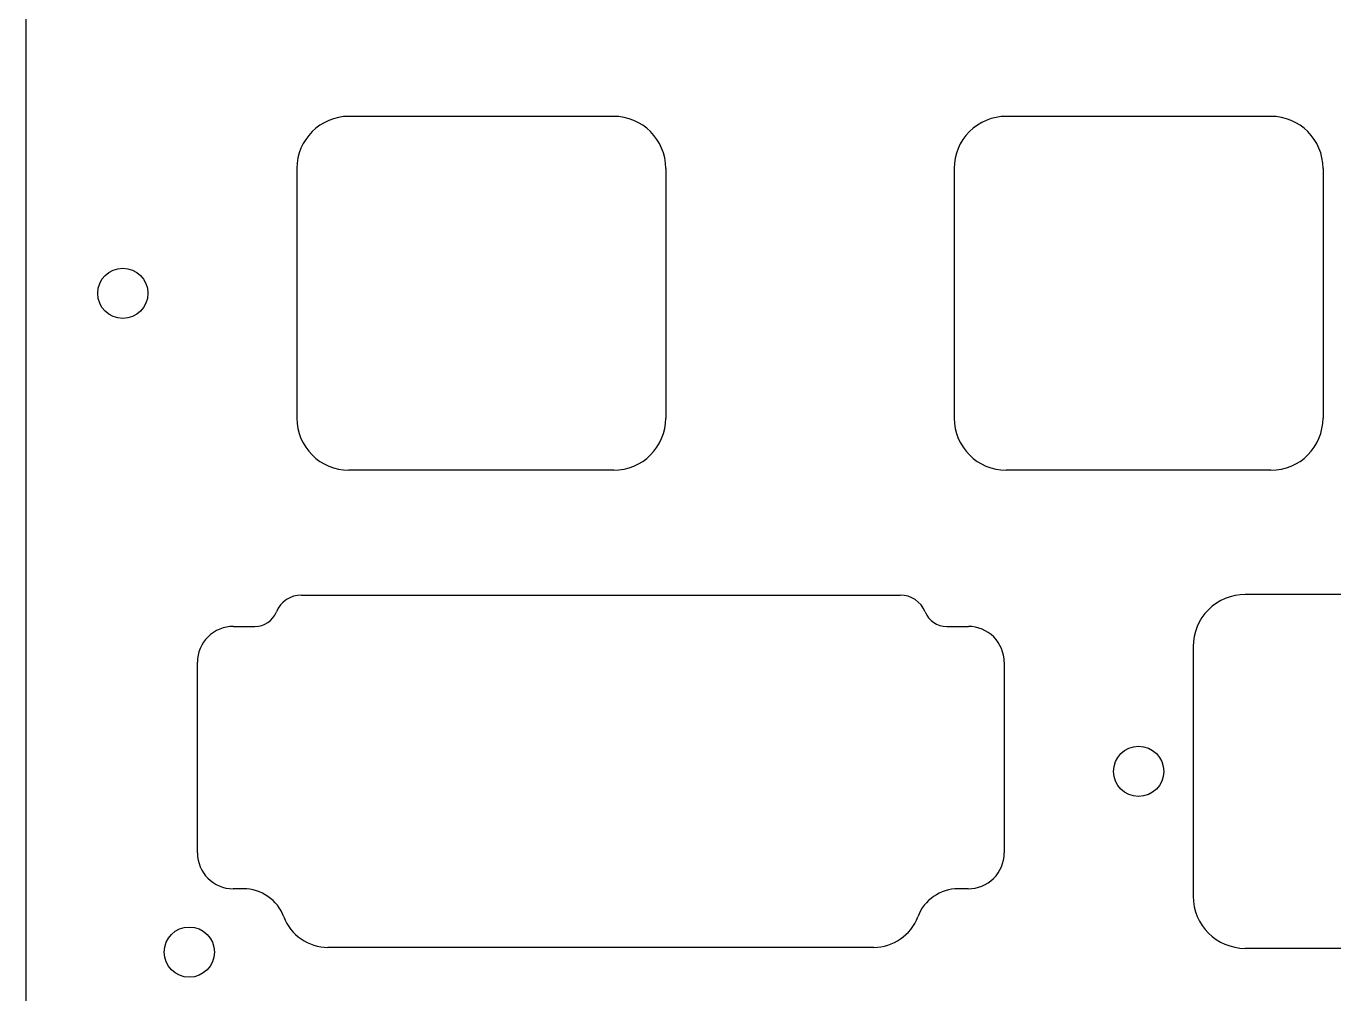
# Model space of a CAD drawing. Header units: millimetres. Extents: x -11 to 340, y -118 to 18.
# Drawn here: x -11 to 41.1, y -89.8 to -51.3 of the extents above; entities that cross this region are included whole.
import ezdxf

# ---------------------------------------------------------------- set-up
doc = ezdxf.new("R2010")
doc.units = ezdxf.units.MM
doc.header["$MEASUREMENT"] = 0
doc.layers.add('BLACK', color=7, linetype='CONTINUOUS')

msp = doc.modelspace()

# ---------------------------------------------------------------- linework, layer by layer
at = {"layer": 'BLACK', "linetype": 'Continuous'}
for p, q in [((-10.995, -109.9925), (-10.995, -45.435)), ((12.41875, -54.8625), (1.868749, -54.8625)), ((28.062501, -54.862502), (28.062501, -54.8625)), ((38.6125, -54.8625), (28.062501, -54.8625)), ((-0.20625, -56.9375), (-0.20625, -66.887501)), ((14.49375, -56.9375), (14.49375, -66.8875)), ((25.987501, -56.9375), (25.987501, -66.8875)), ((40.687501, -56.9375), (40.687501, -66.8875)), ((12.41875, -68.9625), (1.86875, -68.9625)), ((38.612501, -68.9625), (28.0625, -68.9625)), ((38.612501, -68.962501), (38.612501, -68.9625)), ((-0.021375, -73.934911), (-0.021375, -73.9349)), ((-0.021375, -73.9349), (23.833825, -73.9349)), ((37.587501, -73.912502), (37.587501, -73.9125)), ((48.1375, -73.9125), (37.587501, -73.9125)), ((-2.732238, -75.18706), (-1.878675, -75.18706)), ((-1.878675, -75.187048), (-1.878675, -75.18706)), ((25.691025, -75.18706), (26.556625, -75.18706)), ((35.512501, -75.9875), (35.512501, -85.9375)), ((-4.169265, -84.21294), (-4.169265, -76.6122)), ((27.981615, -76.61206), (27.981615, -84.2129)), ((-2.340175, -85.63794), (-2.744275, -85.63794)), ((26.544708, -85.63794), (26.152575, -85.63794)), ((22.781675, -87.97441), (1.030825, -87.97441)), ((48.137501, -88.0125), (37.5875, -88.0125))]:
    msp.add_line(p, q, dxfattribs=at)
at = {"layer": 'BLACK'}
for centre in [(-7.14375, -61.9125), (33.3375, -80.9625), (-4.49375, -88.1625)]:
    msp.add_circle(centre, 1, dxfattribs=at)
for centre, radius, start, end in [((1.868754, -56.937504), 2.075004, 90.0001381, 179.9998896), ((12.41875, -56.9375), 2.075, 0, 90), ((28.0625, -56.9375), 2.074999, 89.9999724, 180), ((38.6125, -56.9375), 2.075, 0, 90), ((1.868752, -66.887498), 2.075002, 180.0000828, 269.9999448), ((12.41875, -66.8875), 2.075, 270, 0), ((28.0625, -66.8875), 2.075, 180, 270), ((38.6125, -66.8875), 2.075001, 270.0000276, 0), ((-0.021476, -75.009851), 1.07494, 89.9946166, 157.9775025), ((23.83379, -75.00989), 1.07499, 22.023705, 89.9981345), ((37.5875, -75.9875), 2.074999, 89.9999724, 180), ((-1.878626, -74.258671), 0.928376, 269.9969759, 337.9778284), ((25.69105, -74.2586), 0.92846, 202.024521, 269.9984572), ((-2.744183, -76.612092), 1.425082, 89.5197427, 180.0043422), ((26.55665, -76.612), 1.42494, 359.9975875, 90.0010052), ((-2.744264, -84.212939), 1.425001, 180.0000402, 269.9995577), ((26.55649, -84.21286), 1.425125, 269.5263119, 359.9983918), ((-2.340199, -87.362848), 1.724908, 20.5454784, 89.9992028), ((26.15258, -87.36288), 1.724936, 90.0001661, 159.4540821), ((37.5875, -85.9375), 2.075, 180, 270), ((1.030712, -86.099415), 1.874995, 200.5469215, 270.003453), ((22.78159, -86.09933), 1.875082, 270.0025973, 339.4509823)]:
    msp.add_arc(centre, radius, start, end, dxfattribs=at)

doc.saveas('drawing.dxf')
